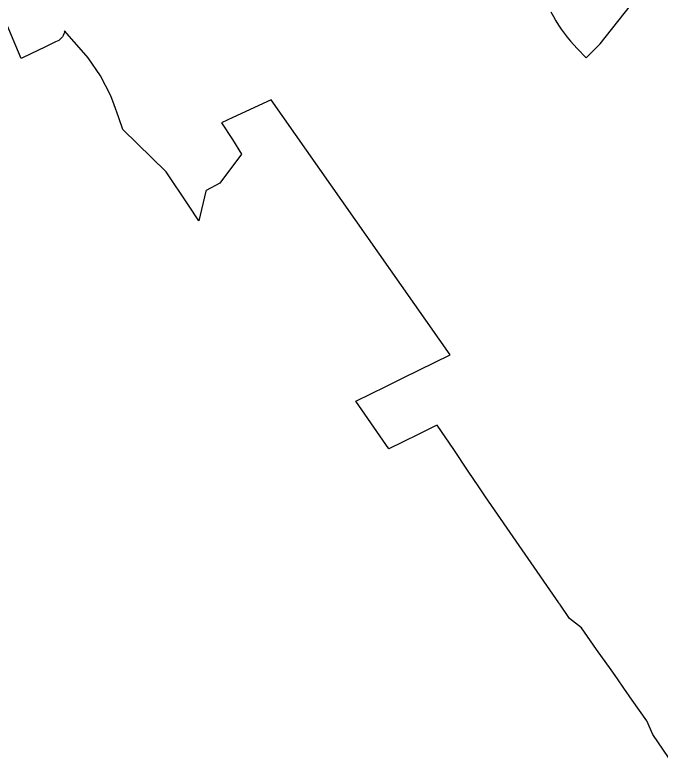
# Model space of a CAD drawing. Header units: inches. Extents: x 11258954 to 11313122, y 3645444 to 3695200.
# Drawn here: x 11297083 to 11298696, y 3671598 to 3673470 of the extents above; entities that cross this region are included whole.
import ezdxf

# ---------------------------------------------------------------- set-up
doc = ezdxf.new("R2010")
doc.units = ezdxf.units.IN
doc.header["$MEASUREMENT"] = 0
doc.layers.add('EnterpriseZone', color=103, linetype='Continuous')

msp = doc.modelspace()

# ---------------------------------------------------------------- linework, layer by layer
at = {"layer": 'EnterpriseZone'}
for points in [[(11298420.9705, 3673478.208, 0), (11298426.9005, 3673467.106, 0), (11298433.192, 3673456.2045, 0), (11298439.8385, 3673445.516, 0), (11298446.832, 3673435.0515, 0), (11298454.166, 3673424.822, 0), (11298461.8315, 3673414.8395, 0), (11298469.8215, 3673405.1135, 0), (11298478.126, 3673395.656, 0), (11298486.737, 3673386.476, 0), (11298508.688, 3673363.831, 0), (11298544.0965, 3673398.1545, 0), (11298651.3755, 3673534.6395, 0)], [(11298727.241, 3671598.316, 0), (11298675.188, 3671674.1815, 0), (11298660.0585, 3671708.6165, 0), (11298660.25, 3671708.75, 0), (11298623.875, 3671760.5, 0), (11298603, 3671790.5, 0), (11298586.75, 3671813.5, 0), (11298571, 3671836, 0), (11298535, 3671887, 0), (11298497, 3671941, 0), (11298467.3925, 3671964.3275, 0), (11298442.7215, 3671999.9595, 0), (11298442.694, 3672000, 0), (11298440.4005, 3672003.312, 0), (11298257.2615, 3672267.823, 0), (11298240.593, 3672292.827, 0), (11298214.45, 3672331.6515, 0), (11298178.119, 3672385.6065, 0), (11298136.921, 3672446.7895, 0), (11298132.4415, 3672444.5845, 0), (11298089.09, 3672423.2415, 0), (11298052.0895, 3672405.026, 0), (11298015.796, 3672387.158, 0), (11297933.389, 3672506.545, 0), (11297971.4535, 3672525.1945, 0), (11298008.498, 3672543.3445, 0), (11298051.915, 3672564.6165, 0), (11298169.0405, 3672622.0015, 0), (11297722, 3673258.75, 0), (11297627, 3673214.75, 0), (11297598.418, 3673201.3095, 0), (11297626, 3673159.75, 0), (11297648, 3673122.75, 0), (11297594, 3673050.75, 0), (11297560, 3673032, 0), (11297559, 3673030.5, 0), (11297542, 3672956.5, 0), (11297516, 3672995.5, 0), (11297460, 3673078.75, 0), (11297352, 3673185.0005, 0), (11297341, 3673216.5, 0), (11297330, 3673246, 0), (11297322, 3673269, 0), (11297296, 3673318.75, 0), (11297265, 3673363.25, 0), (11297255, 3673376, 0), (11297206, 3673430.75, 0), (11297206, 3673427, 0), (11297205, 3673423.25, 0), (11297203, 3673419.25, 0), (11297201, 3673416.25, 0), (11297199, 3673413.5, 0), (11297196, 3673410.75, 0), (11297192, 3673407.25, 0), (11297188, 3673405.25, 0), (11297184, 3673403.75, 0), (11297157, 3673390.25, 0), (11297124, 3673374, 0), (11297098, 3673361.75, 0), (11297061, 3673451, 0)]]:
    msp.add_polyline3d(points, dxfattribs=at)

doc.saveas('drawing.dxf')
